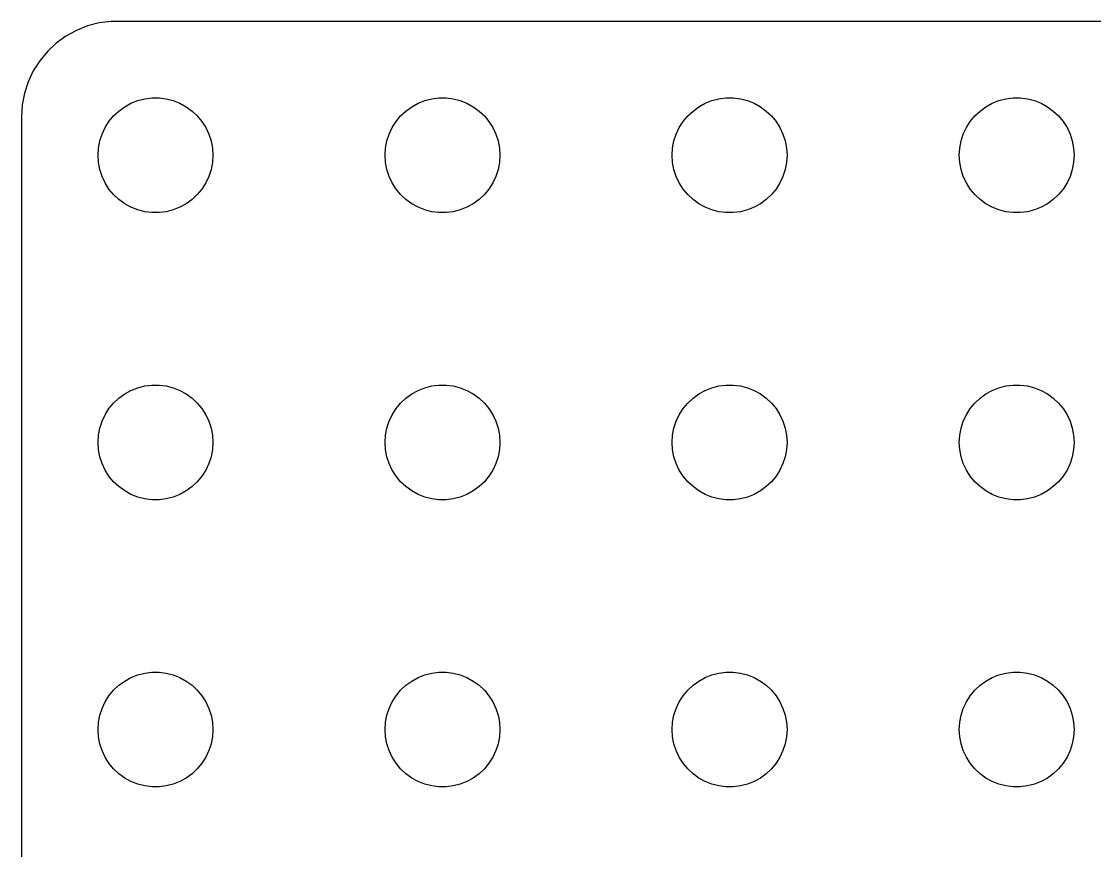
# Model space of a CAD drawing. Header units: metres. Extents: x -56 to 56, y -41 to 41.
# Drawn here: x -56 to -27.97, y 19.34 to 41 of the extents above; entities that cross this region are included whole.
import ezdxf

# ---------------------------------------------------------------- set-up
doc = ezdxf.new("R2010")
doc.units = ezdxf.units.M

msp = doc.modelspace()

# ---------------------------------------------------------------- linework, layer by layer
for p, q in [((-53.9684, 40.9557), (-54.2725, 40.8776)), ((-53.657, 40.9951), (-53.9684, 40.9557)), ((53.657, 40.9951), (-53.657, 40.9951)), ((-54.5644, 40.7621), (-54.8396, 40.6108)), ((-54.2725, 40.8776), (-54.5644, 40.7621)), ((-55.0936, 40.4263), (-55.3224, 40.2114)), ((-54.8396, 40.6108), (-55.0936, 40.4263)), ((-55.3224, 40.2114), (-55.5225, 39.9695)), ((-55.5225, 39.9695), (-55.6908, 39.7044)), ((-55.6908, 39.7044), (-55.8244, 39.4203)), ((-55.8244, 39.4203), (-55.9214, 39.1217)), ((-55.9214, 39.1217), (-55.9803, 38.8133)), ((-52.9635, 38.9266), (-52.7811, 38.9734)), ((-52.7811, 38.9734), (-52.5942, 38.997)), ((-52.5942, 38.997), (-52.4058, 38.997)), ((-52.4058, 38.997), (-52.2189, 38.9734)), ((-52.2189, 38.9734), (-52.0365, 38.9266)), ((-45.4635, 38.9266), (-45.2811, 38.9734)), ((-45.2811, 38.9734), (-45.0942, 38.997)), ((-45.0942, 38.997), (-44.9058, 38.997)), ((-44.9058, 38.997), (-44.7189, 38.9734)), ((-44.7189, 38.9734), (-44.5365, 38.9266)), ((-37.9635, 38.9266), (-37.7811, 38.9734)), ((-37.7811, 38.9734), (-37.5942, 38.997)), ((-37.5942, 38.997), (-37.4058, 38.997)), ((-37.4058, 38.997), (-37.2189, 38.9734)), ((-37.2189, 38.9734), (-37.0365, 38.9266)), ((-30.4635, 38.9266), (-30.2811, 38.9734)), ((-30.2811, 38.9734), (-30.0942, 38.997)), ((-30.0942, 38.997), (-29.9058, 38.997)), ((-29.9058, 38.997), (-29.7189, 38.9734)), ((-29.7189, 38.9734), (-29.5365, 38.9266)), ((-55.9803, 38.8133), (-56, 38.5)), ((-53.4561, 38.6558), (-53.3037, 38.7665)), ((-53.3037, 38.7665), (-53.1387, 38.8572)), ((-53.1387, 38.8572), (-52.9635, 38.9266)), ((-52.0365, 38.9266), (-51.8613, 38.8572)), ((-51.8613, 38.8572), (-51.6963, 38.7665)), ((-51.6963, 38.7665), (-51.5439, 38.6558)), ((-45.9561, 38.6558), (-45.8037, 38.7665)), ((-45.8037, 38.7665), (-45.6387, 38.8572)), ((-45.6387, 38.8572), (-45.4635, 38.9266)), ((-44.5365, 38.9266), (-44.3613, 38.8572)), ((-44.3613, 38.8572), (-44.1963, 38.7665)), ((-44.1963, 38.7665), (-44.0439, 38.6558)), ((-38.4561, 38.6558), (-38.3037, 38.7665)), ((-38.3037, 38.7665), (-38.1387, 38.8572)), ((-38.1387, 38.8572), (-37.9635, 38.9266)), ((-37.0365, 38.9266), (-36.8613, 38.8572)), ((-36.8613, 38.8572), (-36.6963, 38.7665)), ((-36.6963, 38.7665), (-36.5439, 38.6558)), ((-30.9561, 38.6558), (-30.8037, 38.7665)), ((-30.8037, 38.7665), (-30.6387, 38.8572)), ((-30.6387, 38.8572), (-30.4635, 38.9266)), ((-29.5365, 38.9266), (-29.3613, 38.8572)), ((-29.3613, 38.8572), (-29.1963, 38.7665)), ((-29.1963, 38.7665), (-29.0439, 38.6558)), ((-56, 38.5), (-56, -38.5)), ((-53.7135, 38.3817), (-53.5934, 38.5268)), ((-53.5934, 38.5268), (-53.4561, 38.6558)), ((-51.5439, 38.6558), (-51.4065, 38.5268)), ((-51.4065, 38.5268), (-51.2865, 38.3817)), ((-46.2135, 38.3817), (-46.0934, 38.5268)), ((-46.0934, 38.5268), (-45.9561, 38.6558)), ((-44.0439, 38.6558), (-43.9065, 38.5268)), ((-43.9065, 38.5268), (-43.7865, 38.3817)), ((-38.7135, 38.3817), (-38.5934, 38.5268)), ((-38.5934, 38.5268), (-38.4561, 38.6558)), ((-36.5439, 38.6558), (-36.4065, 38.5268)), ((-36.4065, 38.5268), (-36.2865, 38.3817)), ((-31.2135, 38.3817), (-31.0934, 38.5268)), ((-31.0934, 38.5268), (-30.9561, 38.6558)), ((-29.0439, 38.6558), (-28.9065, 38.5268)), ((-28.9065, 38.5268), (-28.7865, 38.3817)), ((-53.8947, 38.0522), (-53.8145, 38.2226)), ((-53.8145, 38.2226), (-53.7135, 38.3817)), ((-51.2865, 38.3817), (-51.1855, 38.2226)), ((-51.1855, 38.2226), (-51.1053, 38.0522)), ((-46.3947, 38.0522), (-46.3145, 38.2226)), ((-46.3145, 38.2226), (-46.2135, 38.3817)), ((-43.7865, 38.3817), (-43.6855, 38.2226)), ((-43.6855, 38.2226), (-43.6053, 38.0522)), ((-38.8947, 38.0522), (-38.8145, 38.2226)), ((-38.8145, 38.2226), (-38.7135, 38.3817)), ((-36.2865, 38.3817), (-36.1855, 38.2226)), ((-36.1855, 38.2226), (-36.1053, 38.0522)), ((-31.3947, 38.0522), (-31.3145, 38.2226)), ((-31.3145, 38.2226), (-31.2135, 38.3817)), ((-28.7865, 38.3817), (-28.6855, 38.2226)), ((-28.6855, 38.2226), (-28.6053, 38.0522)), ((-53.9882, 37.688), (-53.9529, 37.873)), ((-53.9529, 37.873), (-53.8947, 38.0522)), ((-51.1053, 38.0522), (-51.0471, 37.873)), ((-51.0471, 37.873), (-51.0118, 37.688)), ((-46.4882, 37.688), (-46.4529, 37.873)), ((-46.4529, 37.873), (-46.3947, 38.0522)), ((-43.6053, 38.0522), (-43.5471, 37.873)), ((-43.5471, 37.873), (-43.5118, 37.688)), ((-38.9882, 37.688), (-38.9529, 37.873)), ((-38.9529, 37.873), (-38.8947, 38.0522)), ((-36.1053, 38.0522), (-36.0471, 37.873)), ((-36.0471, 37.873), (-36.0118, 37.688)), ((-31.4882, 37.688), (-31.4529, 37.873)), ((-31.4529, 37.873), (-31.3947, 38.0522)), ((-28.6053, 38.0522), (-28.5471, 37.873)), ((-28.5471, 37.873), (-28.5118, 37.688)), ((-54, 37.5), (-53.9882, 37.688)), ((-51.0118, 37.688), (-51, 37.5)), ((-46.5, 37.5), (-46.4882, 37.688)), ((-43.5118, 37.688), (-43.5, 37.5)), ((-39, 37.5), (-38.9882, 37.688)), ((-36.0118, 37.688), (-36, 37.5)), ((-31.5, 37.5), (-31.4882, 37.688)), ((-28.5118, 37.688), (-28.5, 37.5)), ((-53.9882, 37.312), (-54, 37.5)), ((-53.9529, 37.127), (-53.9882, 37.312)), ((-51.0118, 37.312), (-51.0471, 37.127)), ((-51, 37.5), (-51.0118, 37.312)), ((-46.4882, 37.312), (-46.5, 37.5)), ((-46.4529, 37.127), (-46.4882, 37.312)), ((-43.5118, 37.312), (-43.5471, 37.127)), ((-43.5, 37.5), (-43.5118, 37.312)), ((-38.9882, 37.312), (-39, 37.5)), ((-38.9529, 37.127), (-38.9882, 37.312)), ((-36.0118, 37.312), (-36.0471, 37.127)), ((-36, 37.5), (-36.0118, 37.312)), ((-31.4882, 37.312), (-31.5, 37.5)), ((-31.4529, 37.127), (-31.4882, 37.312)), ((-28.5118, 37.312), (-28.5471, 37.127)), ((-28.5, 37.5), (-28.5118, 37.312)), ((-53.8947, 36.9478), (-53.9529, 37.127)), ((-51.0471, 37.127), (-51.1053, 36.9478)), ((-46.3947, 36.9478), (-46.4529, 37.127)), ((-43.5471, 37.127), (-43.6053, 36.9478)), ((-38.8947, 36.9478), (-38.9529, 37.127)), ((-36.0471, 37.127), (-36.1053, 36.9478)), ((-31.3947, 36.9478), (-31.4529, 37.127)), ((-28.5471, 37.127), (-28.6053, 36.9478)), ((-53.8145, 36.7774), (-53.8947, 36.9478)), ((-53.7135, 36.6183), (-53.8145, 36.7774)), ((-51.1855, 36.7774), (-51.2865, 36.6183)), ((-51.1053, 36.9478), (-51.1855, 36.7774)), ((-46.3145, 36.7774), (-46.3947, 36.9478)), ((-46.2135, 36.6183), (-46.3145, 36.7774)), ((-43.6855, 36.7774), (-43.7865, 36.6183)), ((-43.6053, 36.9478), (-43.6855, 36.7774)), ((-38.8145, 36.7774), (-38.8947, 36.9478)), ((-38.7135, 36.6183), (-38.8145, 36.7774)), ((-36.1855, 36.7774), (-36.2865, 36.6183)), ((-36.1053, 36.9478), (-36.1855, 36.7774)), ((-31.3145, 36.7774), (-31.3947, 36.9478)), ((-31.2135, 36.6183), (-31.3145, 36.7774)), ((-28.6855, 36.7774), (-28.7865, 36.6183)), ((-28.6053, 36.9478), (-28.6855, 36.7774)), ((-53.5934, 36.4732), (-53.7135, 36.6183)), ((-53.4561, 36.3442), (-53.5934, 36.4732)), ((-51.4065, 36.4732), (-51.5439, 36.3442)), ((-51.2865, 36.6183), (-51.4065, 36.4732)), ((-46.0934, 36.4732), (-46.2135, 36.6183)), ((-45.9561, 36.3442), (-46.0934, 36.4732)), ((-43.9065, 36.4732), (-44.0439, 36.3442)), ((-43.7865, 36.6183), (-43.9065, 36.4732)), ((-38.5934, 36.4732), (-38.7135, 36.6183)), ((-38.4561, 36.3442), (-38.5934, 36.4732)), ((-36.4065, 36.4732), (-36.5439, 36.3442)), ((-36.2865, 36.6183), (-36.4065, 36.4732)), ((-31.0934, 36.4732), (-31.2135, 36.6183)), ((-30.9561, 36.3442), (-31.0934, 36.4732)), ((-28.9065, 36.4732), (-29.0439, 36.3442)), ((-28.7865, 36.6183), (-28.9065, 36.4732)), ((-53.3037, 36.2335), (-53.4561, 36.3442)), ((-53.1387, 36.1428), (-53.3037, 36.2335)), ((-51.6963, 36.2335), (-51.8613, 36.1428)), ((-51.5439, 36.3442), (-51.6963, 36.2335)), ((-45.8037, 36.2335), (-45.9561, 36.3442)), ((-45.6387, 36.1428), (-45.8037, 36.2335)), ((-44.1963, 36.2335), (-44.3613, 36.1428)), ((-44.0439, 36.3442), (-44.1963, 36.2335)), ((-38.3037, 36.2335), (-38.4561, 36.3442)), ((-38.1387, 36.1428), (-38.3037, 36.2335)), ((-36.6963, 36.2335), (-36.8613, 36.1428)), ((-36.5439, 36.3442), (-36.6963, 36.2335)), ((-30.8037, 36.2335), (-30.9561, 36.3442)), ((-30.6387, 36.1428), (-30.8037, 36.2335)), ((-29.1963, 36.2335), (-29.3613, 36.1428)), ((-29.0439, 36.3442), (-29.1963, 36.2335)), ((-52.9635, 36.0734), (-53.1387, 36.1428)), ((-52.7811, 36.0266), (-52.9635, 36.0734)), ((-52.5942, 36.003), (-52.7811, 36.0266)), ((-52.4058, 36.003), (-52.5942, 36.003)), ((-52.2189, 36.0266), (-52.4058, 36.003)), ((-52.0365, 36.0734), (-52.2189, 36.0266)), ((-51.8613, 36.1428), (-52.0365, 36.0734)), ((-45.4635, 36.0734), (-45.6387, 36.1428)), ((-45.2811, 36.0266), (-45.4635, 36.0734)), ((-45.0942, 36.003), (-45.2811, 36.0266)), ((-44.9058, 36.003), (-45.0942, 36.003)), ((-44.7189, 36.0266), (-44.9058, 36.003)), ((-44.5365, 36.0734), (-44.7189, 36.0266)), ((-44.3613, 36.1428), (-44.5365, 36.0734)), ((-37.9635, 36.0734), (-38.1387, 36.1428)), ((-37.7811, 36.0266), (-37.9635, 36.0734)), ((-37.5942, 36.003), (-37.7811, 36.0266)), ((-37.4058, 36.003), (-37.5942, 36.003)), ((-37.2189, 36.0266), (-37.4058, 36.003)), ((-37.0365, 36.0734), (-37.2189, 36.0266)), ((-36.8613, 36.1428), (-37.0365, 36.0734)), ((-30.4635, 36.0734), (-30.6387, 36.1428)), ((-30.2811, 36.0266), (-30.4635, 36.0734)), ((-30.0942, 36.003), (-30.2811, 36.0266)), ((-29.9058, 36.003), (-30.0942, 36.003)), ((-29.7189, 36.0266), (-29.9058, 36.003)), ((-29.5365, 36.0734), (-29.7189, 36.0266)), ((-29.3613, 36.1428), (-29.5365, 36.0734)), ((-53.1387, 31.3572), (-52.9635, 31.4266)), ((-52.9635, 31.4266), (-52.7811, 31.4734)), ((-52.7811, 31.4734), (-52.5942, 31.497)), ((-52.5942, 31.497), (-52.4058, 31.497)), ((-52.4058, 31.497), (-52.2189, 31.4734)), ((-52.2189, 31.4734), (-52.0365, 31.4266)), ((-52.0365, 31.4266), (-51.8613, 31.3572)), ((-45.6387, 31.3572), (-45.4635, 31.4266)), ((-45.4635, 31.4266), (-45.2811, 31.4734)), ((-45.2811, 31.4734), (-45.0942, 31.497)), ((-45.0942, 31.497), (-44.9058, 31.497)), ((-44.9058, 31.497), (-44.7189, 31.4734)), ((-44.7189, 31.4734), (-44.5365, 31.4266)), ((-44.5365, 31.4266), (-44.3613, 31.3572)), ((-38.1387, 31.3572), (-37.9635, 31.4266)), ((-37.9635, 31.4266), (-37.7811, 31.4734)), ((-37.7811, 31.4734), (-37.5942, 31.497)), ((-37.5942, 31.497), (-37.4058, 31.497)), ((-37.4058, 31.497), (-37.2189, 31.4734)), ((-37.2189, 31.4734), (-37.0365, 31.4266)), ((-37.0365, 31.4266), (-36.8613, 31.3572)), ((-30.6387, 31.3572), (-30.4635, 31.4266)), ((-30.4635, 31.4266), (-30.2811, 31.4734)), ((-30.2811, 31.4734), (-30.0942, 31.497)), ((-30.0942, 31.497), (-29.9058, 31.497)), ((-29.9058, 31.497), (-29.7189, 31.4734)), ((-29.7189, 31.4734), (-29.5365, 31.4266)), ((-29.5365, 31.4266), (-29.3613, 31.3572)), ((-53.5934, 31.0268), (-53.4561, 31.1558)), ((-53.4561, 31.1558), (-53.3037, 31.2665)), ((-53.3037, 31.2665), (-53.1387, 31.3572)), ((-51.8613, 31.3572), (-51.6963, 31.2665)), ((-51.6963, 31.2665), (-51.5439, 31.1558)), ((-51.5439, 31.1558), (-51.4065, 31.0268)), ((-46.0934, 31.0268), (-45.9561, 31.1558)), ((-45.9561, 31.1558), (-45.8037, 31.2665)), ((-45.8037, 31.2665), (-45.6387, 31.3572)), ((-44.3613, 31.3572), (-44.1963, 31.2665)), ((-44.1963, 31.2665), (-44.0439, 31.1558)), ((-44.0439, 31.1558), (-43.9065, 31.0268)), ((-38.5934, 31.0268), (-38.4561, 31.1558)), ((-38.4561, 31.1558), (-38.3037, 31.2665)), ((-38.3037, 31.2665), (-38.1387, 31.3572)), ((-36.8613, 31.3572), (-36.6963, 31.2665)), ((-36.6963, 31.2665), (-36.5439, 31.1558)), ((-36.5439, 31.1558), (-36.4065, 31.0268)), ((-31.0934, 31.0268), (-30.9561, 31.1558)), ((-30.9561, 31.1558), (-30.8037, 31.2665)), ((-30.8037, 31.2665), (-30.6387, 31.3572)), ((-29.3613, 31.3572), (-29.1963, 31.2665)), ((-29.1963, 31.2665), (-29.0439, 31.1558)), ((-29.0439, 31.1558), (-28.9065, 31.0268)), ((-53.8145, 30.7226), (-53.7135, 30.8817)), ((-53.7135, 30.8817), (-53.5934, 31.0268)), ((-51.4065, 31.0268), (-51.2865, 30.8817)), ((-51.2865, 30.8817), (-51.1855, 30.7226)), ((-46.3145, 30.7226), (-46.2135, 30.8817)), ((-46.2135, 30.8817), (-46.0934, 31.0268)), ((-43.9065, 31.0268), (-43.7865, 30.8817)), ((-43.7865, 30.8817), (-43.6855, 30.7226)), ((-38.8145, 30.7226), (-38.7135, 30.8817)), ((-38.7135, 30.8817), (-38.5934, 31.0268)), ((-36.4065, 31.0268), (-36.2865, 30.8817)), ((-36.2865, 30.8817), (-36.1855, 30.7226)), ((-31.3145, 30.7226), (-31.2135, 30.8817)), ((-31.2135, 30.8817), (-31.0934, 31.0268)), ((-28.9065, 31.0268), (-28.7865, 30.8817)), ((-28.7865, 30.8817), (-28.6855, 30.7226)), ((-53.8947, 30.5522), (-53.8145, 30.7226)), ((-51.1855, 30.7226), (-51.1053, 30.5522)), ((-46.3947, 30.5522), (-46.3145, 30.7226)), ((-43.6855, 30.7226), (-43.6053, 30.5522)), ((-38.8947, 30.5522), (-38.8145, 30.7226)), ((-36.1855, 30.7226), (-36.1053, 30.5522)), ((-31.3947, 30.5522), (-31.3145, 30.7226)), ((-28.6855, 30.7226), (-28.6053, 30.5522)), ((-53.9882, 30.188), (-53.9529, 30.373)), ((-53.9529, 30.373), (-53.8947, 30.5522)), ((-51.1053, 30.5522), (-51.0471, 30.373)), ((-51.0471, 30.373), (-51.0118, 30.188)), ((-46.4882, 30.188), (-46.4529, 30.373)), ((-46.4529, 30.373), (-46.3947, 30.5522)), ((-43.6053, 30.5522), (-43.5471, 30.373)), ((-43.5471, 30.373), (-43.5118, 30.188)), ((-38.9882, 30.188), (-38.9529, 30.373)), ((-38.9529, 30.373), (-38.8947, 30.5522)), ((-36.1053, 30.5522), (-36.0471, 30.373)), ((-36.0471, 30.373), (-36.0118, 30.188)), ((-31.4882, 30.188), (-31.4529, 30.373)), ((-31.4529, 30.373), (-31.3947, 30.5522)), ((-28.6053, 30.5522), (-28.5471, 30.373)), ((-28.5471, 30.373), (-28.5118, 30.188)), ((-54, 30), (-53.9882, 30.188)), ((-53.9882, 29.812), (-54, 30)), ((-51.0118, 30.188), (-51, 30)), ((-51, 30), (-51.0118, 29.812)), ((-46.5, 30), (-46.4882, 30.188)), ((-46.4882, 29.812), (-46.5, 30)), ((-43.5118, 30.188), (-43.5, 30)), ((-43.5, 30), (-43.5118, 29.812)), ((-39, 30), (-38.9882, 30.188)), ((-38.9882, 29.812), (-39, 30)), ((-36.0118, 30.188), (-36, 30)), ((-36, 30), (-36.0118, 29.812)), ((-31.5, 30), (-31.4882, 30.188)), ((-31.4882, 29.812), (-31.5, 30)), ((-28.5118, 30.188), (-28.5, 30)), ((-28.5, 30), (-28.5118, 29.812)), ((-53.9529, 29.627), (-53.9882, 29.812)), ((-51.0118, 29.812), (-51.0471, 29.627)), ((-46.4529, 29.627), (-46.4882, 29.812)), ((-43.5118, 29.812), (-43.5471, 29.627)), ((-38.9529, 29.627), (-38.9882, 29.812)), ((-36.0118, 29.812), (-36.0471, 29.627)), ((-31.4529, 29.627), (-31.4882, 29.812)), ((-28.5118, 29.812), (-28.5471, 29.627)), ((-53.8947, 29.4478), (-53.9529, 29.627)), ((-53.8145, 29.2774), (-53.8947, 29.4478)), ((-51.1053, 29.4478), (-51.1855, 29.2774)), ((-51.0471, 29.627), (-51.1053, 29.4478)), ((-46.3947, 29.4478), (-46.4529, 29.627)), ((-46.3145, 29.2774), (-46.3947, 29.4478)), ((-43.6053, 29.4478), (-43.6855, 29.2774)), ((-43.5471, 29.627), (-43.6053, 29.4478)), ((-38.8947, 29.4478), (-38.9529, 29.627)), ((-38.8145, 29.2774), (-38.8947, 29.4478)), ((-36.1053, 29.4478), (-36.1855, 29.2774)), ((-36.0471, 29.627), (-36.1053, 29.4478)), ((-31.3947, 29.4478), (-31.4529, 29.627)), ((-31.3145, 29.2774), (-31.3947, 29.4478)), ((-28.6053, 29.4478), (-28.6855, 29.2774)), ((-28.5471, 29.627), (-28.6053, 29.4478)), ((-53.7135, 29.1183), (-53.8145, 29.2774)), ((-51.1855, 29.2774), (-51.2865, 29.1183)), ((-46.2135, 29.1183), (-46.3145, 29.2774)), ((-43.6855, 29.2774), (-43.7865, 29.1183)), ((-38.7135, 29.1183), (-38.8145, 29.2774)), ((-36.1855, 29.2774), (-36.2865, 29.1183)), ((-31.2135, 29.1183), (-31.3145, 29.2774)), ((-28.6855, 29.2774), (-28.7865, 29.1183)), ((-53.5934, 28.9732), (-53.7135, 29.1183)), ((-53.4561, 28.8442), (-53.5934, 28.9732)), ((-51.4065, 28.9732), (-51.5439, 28.8442)), ((-51.2865, 29.1183), (-51.4065, 28.9732)), ((-46.0934, 28.9732), (-46.2135, 29.1183)), ((-45.9561, 28.8442), (-46.0934, 28.9732)), ((-43.9065, 28.9732), (-44.0439, 28.8442)), ((-43.7865, 29.1183), (-43.9065, 28.9732)), ((-38.5934, 28.9732), (-38.7135, 29.1183)), ((-38.4561, 28.8442), (-38.5934, 28.9732)), ((-36.4065, 28.9732), (-36.5439, 28.8442)), ((-36.2865, 29.1183), (-36.4065, 28.9732)), ((-31.0934, 28.9732), (-31.2135, 29.1183)), ((-30.9561, 28.8442), (-31.0934, 28.9732)), ((-28.9065, 28.9732), (-29.0439, 28.8442)), ((-28.7865, 29.1183), (-28.9065, 28.9732)), ((-53.3037, 28.7335), (-53.4561, 28.8442)), ((-53.1387, 28.6427), (-53.3037, 28.7335)), ((-52.9635, 28.5734), (-53.1387, 28.6427)), ((-51.8613, 28.6427), (-52.0365, 28.5734)), ((-51.6963, 28.7335), (-51.8613, 28.6427)), ((-51.5439, 28.8442), (-51.6963, 28.7335)), ((-45.8037, 28.7335), (-45.9561, 28.8442)), ((-45.6387, 28.6427), (-45.8037, 28.7335)), ((-45.4635, 28.5734), (-45.6387, 28.6427)), ((-44.3613, 28.6427), (-44.5365, 28.5734)), ((-44.1963, 28.7335), (-44.3613, 28.6427)), ((-44.0439, 28.8442), (-44.1963, 28.7335)), ((-38.3037, 28.7335), (-38.4561, 28.8442)), ((-38.1387, 28.6427), (-38.3037, 28.7335)), ((-37.9635, 28.5734), (-38.1387, 28.6427)), ((-36.8613, 28.6427), (-37.0365, 28.5734)), ((-36.6963, 28.7335), (-36.8613, 28.6427)), ((-36.5439, 28.8442), (-36.6963, 28.7335)), ((-30.8037, 28.7335), (-30.9561, 28.8442)), ((-30.6387, 28.6427), (-30.8037, 28.7335)), ((-30.4635, 28.5734), (-30.6387, 28.6427)), ((-29.3613, 28.6427), (-29.5365, 28.5734)), ((-29.1963, 28.7335), (-29.3613, 28.6427)), ((-29.0439, 28.8442), (-29.1963, 28.7335)), ((-52.7811, 28.5266), (-52.9635, 28.5734)), ((-52.5942, 28.503), (-52.7811, 28.5266)), ((-52.4058, 28.503), (-52.5942, 28.503)), ((-52.2189, 28.5266), (-52.4058, 28.503)), ((-52.0365, 28.5734), (-52.2189, 28.5266)), ((-45.2811, 28.5266), (-45.4635, 28.5734)), ((-45.0942, 28.503), (-45.2811, 28.5266)), ((-44.9058, 28.503), (-45.0942, 28.503)), ((-44.7189, 28.5266), (-44.9058, 28.503)), ((-44.5365, 28.5734), (-44.7189, 28.5266)), ((-37.7811, 28.5266), (-37.9635, 28.5734)), ((-37.5942, 28.503), (-37.7811, 28.5266)), ((-37.4058, 28.503), (-37.5942, 28.503)), ((-37.2189, 28.5266), (-37.4058, 28.503)), ((-37.0365, 28.5734), (-37.2189, 28.5266)), ((-30.2811, 28.5266), (-30.4635, 28.5734)), ((-30.0942, 28.503), (-30.2811, 28.5266)), ((-29.9058, 28.503), (-30.0942, 28.503)), ((-29.7189, 28.5266), (-29.9058, 28.503)), ((-29.5365, 28.5734), (-29.7189, 28.5266)), ((-53.3037, 23.7665), (-53.1387, 23.8572)), ((-53.1387, 23.8572), (-52.9635, 23.9266)), ((-52.9635, 23.9266), (-52.7811, 23.9734)), ((-52.7811, 23.9734), (-52.5942, 23.997)), ((-52.5942, 23.997), (-52.4058, 23.997)), ((-52.4058, 23.997), (-52.2189, 23.9734)), ((-52.2189, 23.9734), (-52.0365, 23.9266)), ((-52.0365, 23.9266), (-51.8613, 23.8572)), ((-51.8613, 23.8572), (-51.6963, 23.7665)), ((-45.8037, 23.7665), (-45.6387, 23.8572)), ((-45.6387, 23.8572), (-45.4635, 23.9266)), ((-45.4635, 23.9266), (-45.2811, 23.9734)), ((-45.2811, 23.9734), (-45.0942, 23.997)), ((-45.0942, 23.997), (-44.9058, 23.997)), ((-44.9058, 23.997), (-44.7189, 23.9734)), ((-44.7189, 23.9734), (-44.5365, 23.9266)), ((-44.5365, 23.9266), (-44.3613, 23.8572)), ((-44.3613, 23.8572), (-44.1963, 23.7665)), ((-38.3037, 23.7665), (-38.1387, 23.8572)), ((-38.1387, 23.8572), (-37.9635, 23.9266)), ((-37.9635, 23.9266), (-37.7811, 23.9734)), ((-37.7811, 23.9734), (-37.5942, 23.997)), ((-37.5942, 23.997), (-37.4058, 23.997)), ((-37.4058, 23.997), (-37.2189, 23.9734)), ((-37.2189, 23.9734), (-37.0365, 23.9266)), ((-37.0365, 23.9266), (-36.8613, 23.8572)), ((-36.8613, 23.8572), (-36.6963, 23.7665)), ((-30.8037, 23.7665), (-30.6387, 23.8572)), ((-30.6387, 23.8572), (-30.4635, 23.9266)), ((-30.4635, 23.9266), (-30.2811, 23.9734)), ((-30.2811, 23.9734), (-30.0942, 23.997)), ((-30.0942, 23.997), (-29.9058, 23.997)), ((-29.9058, 23.997), (-29.7189, 23.9734)), ((-29.7189, 23.9734), (-29.5365, 23.9266)), ((-29.5365, 23.9266), (-29.3613, 23.8572)), ((-29.3613, 23.8572), (-29.1963, 23.7665)), ((-53.5934, 23.5268), (-53.4561, 23.6558)), ((-53.4561, 23.6558), (-53.3037, 23.7665)), ((-51.6963, 23.7665), (-51.5439, 23.6558)), ((-51.5439, 23.6558), (-51.4065, 23.5268)), ((-46.0934, 23.5268), (-45.9561, 23.6558)), ((-45.9561, 23.6558), (-45.8037, 23.7665)), ((-44.1963, 23.7665), (-44.0439, 23.6558)), ((-44.0439, 23.6558), (-43.9065, 23.5268)), ((-38.5934, 23.5268), (-38.4561, 23.6558)), ((-38.4561, 23.6558), (-38.3037, 23.7665)), ((-36.6963, 23.7665), (-36.5439, 23.6558)), ((-36.5439, 23.6558), (-36.4065, 23.5268)), ((-31.0934, 23.5268), (-30.9561, 23.6558)), ((-30.9561, 23.6558), (-30.8037, 23.7665)), ((-29.1963, 23.7665), (-29.0439, 23.6558)), ((-29.0439, 23.6558), (-28.9065, 23.5268)), ((-53.8145, 23.2226), (-53.7135, 23.3817)), ((-53.7135, 23.3817), (-53.5934, 23.5268)), ((-51.4065, 23.5268), (-51.2865, 23.3817)), ((-51.2865, 23.3817), (-51.1855, 23.2226)), ((-46.3145, 23.2226), (-46.2135, 23.3817)), ((-46.2135, 23.3817), (-46.0934, 23.5268)), ((-43.9065, 23.5268), (-43.7865, 23.3817)), ((-43.7865, 23.3817), (-43.6855, 23.2226)), ((-38.8145, 23.2226), (-38.7135, 23.3817)), ((-38.7135, 23.3817), (-38.5934, 23.5268)), ((-36.4065, 23.5268), (-36.2865, 23.3817)), ((-36.2865, 23.3817), (-36.1855, 23.2226)), ((-31.3145, 23.2226), (-31.2135, 23.3817)), ((-31.2135, 23.3817), (-31.0934, 23.5268)), ((-28.9065, 23.5268), (-28.7865, 23.3817)), ((-28.7865, 23.3817), (-28.6855, 23.2226)), ((-53.9529, 22.873), (-53.8947, 23.0522)), ((-53.8947, 23.0522), (-53.8145, 23.2226)), ((-51.1855, 23.2226), (-51.1053, 23.0522)), ((-51.1053, 23.0522), (-51.0471, 22.873)), ((-46.4529, 22.873), (-46.3947, 23.0522)), ((-46.3947, 23.0522), (-46.3145, 23.2226)), ((-43.6855, 23.2226), (-43.6053, 23.0522)), ((-43.6053, 23.0522), (-43.5471, 22.873)), ((-38.9529, 22.873), (-38.8947, 23.0522)), ((-38.8947, 23.0522), (-38.8145, 23.2226)), ((-36.1855, 23.2226), (-36.1053, 23.0522)), ((-36.1053, 23.0522), (-36.0471, 22.873)), ((-31.4529, 22.873), (-31.3947, 23.0522)), ((-31.3947, 23.0522), (-31.3145, 23.2226)), ((-28.6855, 23.2226), (-28.6053, 23.0522)), ((-28.6053, 23.0522), (-28.5471, 22.873)), ((-53.9882, 22.688), (-53.9529, 22.873)), ((-51.0471, 22.873), (-51.0118, 22.688)), ((-46.4882, 22.688), (-46.4529, 22.873)), ((-43.5471, 22.873), (-43.5118, 22.688)), ((-38.9882, 22.688), (-38.9529, 22.873)), ((-36.0471, 22.873), (-36.0118, 22.688)), ((-31.4882, 22.688), (-31.4529, 22.873)), ((-28.5471, 22.873), (-28.5118, 22.688)), ((-54, 22.5), (-53.9882, 22.688)), ((-53.9882, 22.312), (-54, 22.5)), ((-51.0118, 22.688), (-51, 22.5)), ((-51, 22.5), (-51.0118, 22.312)), ((-46.5, 22.5), (-46.4882, 22.688)), ((-46.4882, 22.312), (-46.5, 22.5)), ((-43.5118, 22.688), (-43.5, 22.5)), ((-43.5, 22.5), (-43.5118, 22.312)), ((-39, 22.5), (-38.9882, 22.688)), ((-38.9882, 22.312), (-39, 22.5)), ((-36.0118, 22.688), (-36, 22.5)), ((-36, 22.5), (-36.0118, 22.312)), ((-31.5, 22.5), (-31.4882, 22.688)), ((-31.4882, 22.312), (-31.5, 22.5)), ((-28.5118, 22.688), (-28.5, 22.5)), ((-28.5, 22.5), (-28.5118, 22.312)), ((-53.9529, 22.127), (-53.9882, 22.312)), ((-51.0118, 22.312), (-51.0471, 22.127)), ((-46.4529, 22.127), (-46.4882, 22.312)), ((-43.5118, 22.312), (-43.5471, 22.127)), ((-38.9529, 22.127), (-38.9882, 22.312)), ((-36.0118, 22.312), (-36.0471, 22.127)), ((-31.4529, 22.127), (-31.4882, 22.312)), ((-28.5118, 22.312), (-28.5471, 22.127)), ((-53.8947, 21.9478), (-53.9529, 22.127)), ((-53.8145, 21.7774), (-53.8947, 21.9478)), ((-51.1053, 21.9478), (-51.1855, 21.7774)), ((-51.0471, 22.127), (-51.1053, 21.9478)), ((-46.3947, 21.9478), (-46.4529, 22.127)), ((-46.3145, 21.7774), (-46.3947, 21.9478)), ((-43.6053, 21.9478), (-43.6855, 21.7774)), ((-43.5471, 22.127), (-43.6053, 21.9478)), ((-38.8947, 21.9478), (-38.9529, 22.127)), ((-38.8145, 21.7774), (-38.8947, 21.9478)), ((-36.1053, 21.9478), (-36.1855, 21.7774)), ((-36.0471, 22.127), (-36.1053, 21.9478)), ((-31.3947, 21.9478), (-31.4529, 22.127)), ((-31.3145, 21.7774), (-31.3947, 21.9478)), ((-28.6053, 21.9478), (-28.6855, 21.7774)), ((-28.5471, 22.127), (-28.6053, 21.9478)), ((-53.7135, 21.6183), (-53.8145, 21.7774)), ((-53.5934, 21.4732), (-53.7135, 21.6183)), ((-51.2865, 21.6183), (-51.4065, 21.4732)), ((-51.1855, 21.7774), (-51.2865, 21.6183)), ((-46.2135, 21.6183), (-46.3145, 21.7774)), ((-46.0934, 21.4732), (-46.2135, 21.6183)), ((-43.7865, 21.6183), (-43.9065, 21.4732)), ((-43.6855, 21.7774), (-43.7865, 21.6183)), ((-38.7135, 21.6183), (-38.8145, 21.7774)), ((-38.5934, 21.4732), (-38.7135, 21.6183)), ((-36.2865, 21.6183), (-36.4065, 21.4732)), ((-36.1855, 21.7774), (-36.2865, 21.6183)), ((-31.2135, 21.6183), (-31.3145, 21.7774)), ((-31.0934, 21.4732), (-31.2135, 21.6183)), ((-28.7865, 21.6183), (-28.9065, 21.4732)), ((-28.6855, 21.7774), (-28.7865, 21.6183)), ((-53.4561, 21.3442), (-53.5934, 21.4732)), ((-53.3037, 21.2335), (-53.4561, 21.3442)), ((-51.5439, 21.3442), (-51.6963, 21.2335)), ((-51.4065, 21.4732), (-51.5439, 21.3442)), ((-45.9561, 21.3442), (-46.0934, 21.4732)), ((-45.8037, 21.2335), (-45.9561, 21.3442)), ((-44.0439, 21.3442), (-44.1963, 21.2335)), ((-43.9065, 21.4732), (-44.0439, 21.3442)), ((-38.4561, 21.3442), (-38.5934, 21.4732)), ((-38.3037, 21.2335), (-38.4561, 21.3442)), ((-36.5439, 21.3442), (-36.6963, 21.2335)), ((-36.4065, 21.4732), (-36.5439, 21.3442)), ((-30.9561, 21.3442), (-31.0934, 21.4732)), ((-30.8037, 21.2335), (-30.9561, 21.3442)), ((-29.0439, 21.3442), (-29.1963, 21.2335)), ((-28.9065, 21.4732), (-29.0439, 21.3442)), ((-53.1387, 21.1427), (-53.3037, 21.2335)), ((-52.9635, 21.0734), (-53.1387, 21.1427)), ((-52.7811, 21.0266), (-52.9635, 21.0734)), ((-52.5942, 21.003), (-52.7811, 21.0266)), ((-52.2189, 21.0266), (-52.4058, 21.003)), ((-52.0365, 21.0734), (-52.2189, 21.0266)), ((-51.8613, 21.1427), (-52.0365, 21.0734)), ((-51.6963, 21.2335), (-51.8613, 21.1427)), ((-45.6387, 21.1427), (-45.8037, 21.2335)), ((-45.4635, 21.0734), (-45.6387, 21.1427)), ((-45.2811, 21.0266), (-45.4635, 21.0734)), ((-45.0942, 21.003), (-45.2811, 21.0266)), ((-44.7189, 21.0266), (-44.9058, 21.003)), ((-44.5365, 21.0734), (-44.7189, 21.0266)), ((-44.3613, 21.1427), (-44.5365, 21.0734)), ((-44.1963, 21.2335), (-44.3613, 21.1427)), ((-38.1387, 21.1427), (-38.3037, 21.2335)), ((-37.9635, 21.0734), (-38.1387, 21.1427)), ((-37.7811, 21.0266), (-37.9635, 21.0734)), ((-37.5942, 21.003), (-37.7811, 21.0266)), ((-37.2189, 21.0266), (-37.4058, 21.003)), ((-37.0365, 21.0734), (-37.2189, 21.0266)), ((-36.8613, 21.1427), (-37.0365, 21.0734)), ((-36.6963, 21.2335), (-36.8613, 21.1427)), ((-30.6387, 21.1427), (-30.8037, 21.2335)), ((-30.4635, 21.0734), (-30.6387, 21.1427)), ((-30.2811, 21.0266), (-30.4635, 21.0734)), ((-30.0942, 21.003), (-30.2811, 21.0266)), ((-29.7189, 21.0266), (-29.9058, 21.003)), ((-29.5365, 21.0734), (-29.7189, 21.0266)), ((-29.3613, 21.1427), (-29.5365, 21.0734)), ((-29.1963, 21.2335), (-29.3613, 21.1427)), ((-52.4058, 21.003), (-52.5942, 21.003)), ((-44.9058, 21.003), (-45.0942, 21.003)), ((-37.4058, 21.003), (-37.5942, 21.003)), ((-29.9058, 21.003), (-30.0942, 21.003))]:
    msp.add_line(p, q)

doc.saveas('drawing.dxf')
